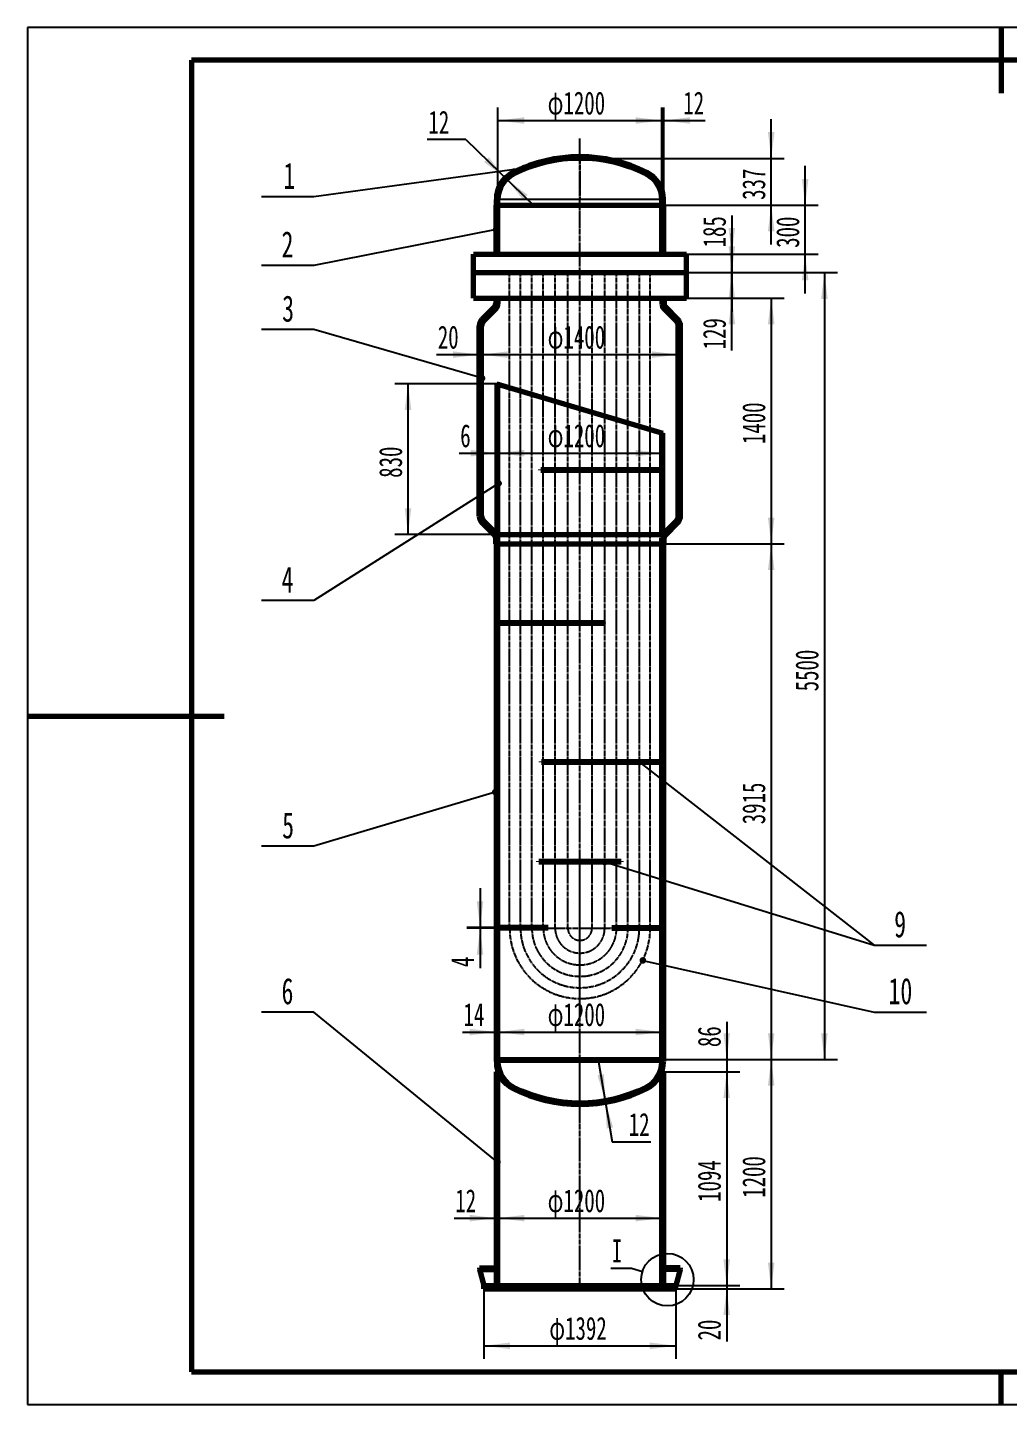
# Model space of a CAD drawing. Header units: millimetres. Extents: x -5940 to 30742, y -4200 to 4200.
# Drawn here: x -5940 to 45, y -4200 to 4200 of the extents above; entities that cross this region are included whole.
import ezdxf

# ---------------------------------------------------------------- set-up
doc = ezdxf.new("R2010")
doc.units = ezdxf.units.MM
doc.linetypes.add('EB_DASH', pattern=[6, 3, -3])
doc.linetypes.add('EB_DASHDOT', pattern=[39, 30, -3, 3, -3])
for name, color, linetype, lineweight in [('CAXA0', 7, 'Continuous', 70), ('CAXA1', 1, 'EB_DASHDOT', 25), ('CAXA3', 7, 'Continuous', 25), ('CAXA4', 150, 'Continuous', 25), ('CAXA5', 4, 'Continuous', 25)]:
    doc.layers.add(name, color=color, linetype=linetype, lineweight=lineweight)
doc.styles.add('机械', font='txt', dxfattribs={"width": 0.667})
doc.dimstyles.new('机械', dxfattribs={"dimtxt": 3.5, "dimasz": 4, "dimexe": 2, "dimexo": 0, "dimtad": 1, "dimdec": 1, "dimdsep": 46, "dimtxsty": '机械', "dimcen": 0, "dimdle": 6, "dimazin": 2, "dimtfac": 1, "dimtdec": 3, "dimtmove": 0, "dimatfit": 3, "dimldrblk": 'NONE', "dimfxl": 0, "dimtolj": 1, "dimtzin": 0, "dimarcsym": 0})

# ---------------------------------------------------------------- blocks, each defined once
blk = doc.blocks.new('CAXBLOCK0', base_point=(-2558, -2110.1))
at = {"layer": 'CAXA0'}
for centre, radius, start, end in [((-2896.6, -2109.1), 182.7, 180, 243.63838), ((-2896.6, -2109.1), 172.7, 180, 243.43532), ((-2242.1, -2109.1), 172.7, 296.56468, 360), ((-2242.1, -2109.1), 182.7, 296.56514, 360), ((-2569.3, -1454.6), 904.5, 243.43495, 296.56505), ((-2569.3, -1454.6), 914.5, 243.47553, 296.56514)]:
    blk.add_arc(centre, radius, start, end, dxfattribs=at)
at = {"layer": 'CAXA3'}
blk.add_line((-3079.3, -2109.1), (-2059.3, -2109.1), dxfattribs=at)
blk = doc.blocks.new('*CAXBLOCK73')
at = {"layer": 'CAXA4', "linetype": 'Continuous', "lineweight": 25}
for points in [[(-1673.8, -3475.1), (-1693.8, -3315.1), (-1653.8, -3315.1)], [(-1673.8, -3495.1), (-1693.8, -3655.1), (-1653.8, -3655.1)]]:
    blk.add_hatch(color=0, dxfattribs=at).paths.add_polyline_path(points, flags=0)
at = {"layer": 'CAXA4', "color": 0, "linetype": 'Continuous', "lineweight": 25}
for p, q in [((-1673.8, -3235.1), (-1673.8, -3816.5)), ((-1983.3, -3475.1), (-1593.8, -3475.1)), ((-1983.3, -3495.1), (-1593.8, -3495.1))]:
    blk.add_line(p, q, dxfattribs=at)
at = {"layer": 'CAXA4', "color": 0, "linetype": 'Continuous', "lineweight": 25, "insert": (-1850.5, -3809.5), "char_height": 140, "attachment_point": 1, "rotation": 90, "style": '机械'}
blk.add_mtext('20', dxfattribs=at)
blk = doc.blocks.new('_None')
blk = doc.blocks.new('*CAXBLOCK124')
at = {"layer": 'CAXA0', "linetype": 'Continuous', "lineweight": 25}
for points in [[(-1195, 3116.9), (-1175, 3276.9), (-1215, 3276.9)], [(-1195, 2816.9), (-1175, 2656.9), (-1215, 2656.9)]]:
    blk.add_hatch(color=0, dxfattribs=at).paths.add_polyline_path(points, flags=0)
at = {"layer": 'CAXA0', "color": 0, "linetype": 'Continuous', "lineweight": 25}
for p, q in [((-1195, 2576.9), (-1195, 3356.9)), ((-2069.3, 3116.9), (-1115, 3116.9)), ((-1919.3, 2816.9), (-1115, 2816.9))]:
    blk.add_line(p, q, dxfattribs=at)
at = {"layer": 'CAXA0', "color": 0, "linetype": 'Continuous', "lineweight": 25, "insert": (-1371.7, 2856.2), "char_height": 140, "attachment_point": 1, "rotation": 90, "style": '机械'}
blk.add_mtext('300', dxfattribs=at)
blk = doc.blocks.new('*CAXBLOCK155')
at = {"layer": 'CAXA4', "linetype": 'Continuous', "lineweight": 25}
for points in [[(-2069.3, 3632.8), (-2229.3, 3612.8), (-2229.3, 3652.8)], [(-2057.3, 3632.8), (-1897.3, 3612.8), (-1897.3, 3652.8)]]:
    blk.add_hatch(color=0, dxfattribs=at).paths.add_polyline_path(points, flags=0)
at = {"layer": 'CAXA4', "color": 0, "linetype": 'Continuous', "lineweight": 25}
for p, q in [((-2069.3, 3151.9), (-2069.3, 3712.8)), ((-2057.3, 3116.9), (-2057.3, 3712.8)), ((-2309.3, 3632.8), (-1804.2, 3632.8))]:
    blk.add_line(p, q, dxfattribs=at)
at = {"layer": 'CAXA4', "color": 0, "linetype": 'Continuous', "lineweight": 25, "insert": (-1938.6, 3809.5), "char_height": 140, "attachment_point": 1, "style": '机械'}
blk.add_mtext('12', dxfattribs=at)
blk = doc.blocks.new('*CAXBLOCK196')
at = {"layer": 'CAXA0', "linetype": 'Continuous', "lineweight": 25}
for points in [[(-3075.3, 1603.3), (-3235.3, 1583.3), (-3235.3, 1623.3)], [(-3069.3, 1603.3), (-2909.3, 1583.3), (-2909.3, 1623.3)]]:
    blk.add_hatch(color=0, dxfattribs=at).paths.add_polyline_path(points, flags=0)
at = {"layer": 'CAXA0', "color": 0, "linetype": 'Continuous', "lineweight": 25}
for p, q in [((-3075.3, 2027.2), (-3075.3, 1523.3)), ((-3069.3, 2027.2), (-3069.3, 1523.3)), ((-3306.5, 1603.3), (-2829.3, 1603.3))]:
    blk.add_line(p, q, dxfattribs=at)
at = {"layer": 'CAXA0', "color": 0, "linetype": 'Continuous', "lineweight": 25, "insert": (-3299.5, 1779.9), "char_height": 140, "attachment_point": 1, "style": '机械'}
blk.add_mtext('6', dxfattribs=at)
blk = doc.blocks.new('*CAXBLOCK247')
at = {"layer": 'CAXA4', "linetype": 'Continuous', "lineweight": 25}
for points in [[(-3081.3, -3063.5), (-3241.3, -3083.5), (-3241.3, -3043.5)], [(-3069.3, -3063.5), (-2909.3, -3083.5), (-2909.3, -3043.5)]]:
    blk.add_hatch(color=0, dxfattribs=at).paths.add_polyline_path(points, flags=0)
at = {"layer": 'CAXA4', "color": 0, "linetype": 'Continuous', "lineweight": 25}
for p, q in [((-3081.3, -3475.1), (-3081.3, -2983.5)), ((-3069.3, -3475.1), (-3069.3, -2983.5)), ((-3336.8, -3063.5), (-2829.3, -3063.5))]:
    blk.add_line(p, q, dxfattribs=at)
at = {"layer": 'CAXA4', "color": 0, "linetype": 'Continuous', "lineweight": 25, "insert": (-3329.8, -2886.9), "char_height": 140, "attachment_point": 1, "style": '机械'}
blk.add_mtext('12', dxfattribs=at)
blk = doc.blocks.new('*CAXBLOCK268')
at = {"layer": 'CAXA4', "linetype": 'Continuous', "lineweight": 25}
for points in [[(-3178.9, -1291.1), (-3198.9, -1131.1), (-3158.9, -1131.1)], [(-3178.9, -1295.1), (-3198.9, -1455.1), (-3158.9, -1455.1)]]:
    blk.add_hatch(color=0, dxfattribs=at).paths.add_polyline_path(points, flags=0)
at = {"layer": 'CAXA4', "color": 0, "linetype": 'Continuous', "lineweight": 25}
for p, q in [((-3178.9, -1051.1), (-3178.9, -1538.9)), ((-3069.3, -1291.1), (-3258.9, -1291.1)), ((-3069.3, -1295.1), (-3258.9, -1295.1))]:
    blk.add_line(p, q, dxfattribs=at)
at = {"layer": 'CAXA4', "color": 0, "linetype": 'Continuous', "lineweight": 25, "insert": (-3355.6, -1531.9), "char_height": 140, "attachment_point": 1, "rotation": 90, "style": '机械'}
blk.add_mtext('4', dxfattribs=at)
blk = doc.blocks.new('CAXBLOCK27')
at = {"layer": 'CAXA0', "linetype": 'Continuous', "lineweight": 25}
for p, q in [((-2254.3, -3369.7), (-2381.7, -3369.7)), ((-2188.3, -3390.5), (-2254.3, -3369.7))]:
    blk.add_line(p, q, dxfattribs=at)
blk.add_circle((-2035.6, -3438.6), 160.1, dxfattribs=at)
at = {"layer": 'CAXA0', "linetype": 'Continuous', "lineweight": 25, "insert": (-2374.7, -3193), "char_height": 140, "attachment_point": 1, "style": '机械'}
blk.add_mtext('I', dxfattribs=at)
blk = doc.blocks.new('CAXBLOCK29', base_point=(-4512.1, 3167.5))
at = {"layer": 'CAXA5', "linetype": 'Continuous', "lineweight": 25}
blk.add_hatch(color=0, dxfattribs=at).paths.add_polyline_path([(-2890.4, 3343), (-2890.7, 3346.1), (-2891.4, 3349.2), (-2892.6, 3352.1), (-2894.2, 3354.8), (-2896.3, 3357.1), (-2898.7, 3359.2), (-2901.3, 3360.8), (-2904.2, 3362), (-2907.3, 3362.8), (-2910.4, 3363), (-2913.6, 3362.8), (-2916.6, 3362), (-2919.5, 3360.8), (-2922.2, 3359.2), (-2924.6, 3357.1), (-2926.6, 3354.8), (-2928.2, 3352.1), (-2929.5, 3349.2), (-2930.2, 3346.1), (-2930.4, 3343), (-2930.2, 3339.9), (-2929.5, 3336.8), (-2928.2, 3333.9), (-2926.6, 3331.2), (-2924.6, 3328.9), (-2922.2, 3326.8), (-2919.5, 3325.2), (-2916.6, 3324), (-2913.6, 3323.2), (-2910.4, 3323), (-2907.3, 3323.2), (-2904.2, 3324), (-2901.3, 3325.2), (-2898.7, 3326.8), (-2896.3, 3328.9), (-2894.2, 3331.2), (-2892.6, 3333.9), (-2891.4, 3336.8), (-2890.7, 3339.9)], flags=0)
at = {"layer": 'CAXA5', "color": 0, "linetype": 'Continuous', "lineweight": 25}
for p, q in [((-2910.4, 3343), (-4192.1, 3167.5)), ((-4192.1, 3167.5), (-4512.1, 3167.5))]:
    blk.add_line(p, q, dxfattribs=at)
at = {"layer": 'CAXA5', "color": 0, "linetype": 'Continuous', "lineweight": 25, "insert": (-4378.8, 3375.8), "char_height": 160, "attachment_point": 1, "style": '机械'}
blk.add_mtext('1', dxfattribs=at)
blk = doc.blocks.new('CAXBLOCK28', base_point=(-2910.4, 3343))
at = {"layer": 'CAXA5', "color": 0, "linetype": 'ByBlock', "lineweight": -2}
blk.add_blockref('CAXBLOCK29', (-4512.1, 3167.5), dxfattribs=at)
blk = doc.blocks.new('CAXBLOCK31', base_point=(-4512.1, 2749))
at = {"layer": 'CAXA5', "linetype": 'Continuous', "lineweight": 25}
blk.add_hatch(color=0, dxfattribs=at).paths.add_polyline_path([(-3061.3, 2966.9), (-3061.6, 2970.1), (-3062.3, 2973.1), (-3063.5, 2976), (-3065.1, 2978.7), (-3067.2, 2981.1), (-3069.6, 2983.1), (-3072.2, 2984.8), (-3075.1, 2986), (-3078.2, 2986.7), (-3081.3, 2986.9), (-3084.5, 2986.7), (-3087.5, 2986), (-3090.4, 2984.8), (-3093.1, 2983.1), (-3095.5, 2981.1), (-3097.5, 2978.7), (-3099.1, 2976), (-3100.3, 2973.1), (-3101.1, 2970.1), (-3101.3, 2966.9), (-3101.1, 2963.8), (-3100.3, 2960.8), (-3099.1, 2957.9), (-3097.5, 2955.2), (-3095.5, 2952.8), (-3093.1, 2950.8), (-3090.4, 2949.1), (-3087.5, 2947.9), (-3084.5, 2947.2), (-3081.3, 2946.9), (-3078.2, 2947.2), (-3075.1, 2947.9), (-3072.2, 2949.1), (-3069.6, 2950.8), (-3067.2, 2952.8), (-3065.1, 2955.2), (-3063.5, 2957.9), (-3062.3, 2960.8), (-3061.6, 2963.8)], flags=0)
at = {"layer": 'CAXA5', "color": 0, "linetype": 'Continuous', "lineweight": 25}
for p, q in [((-3081.3, 2966.9), (-4192.1, 2749)), ((-4192.1, 2749), (-4512.1, 2749))]:
    blk.add_line(p, q, dxfattribs=at)
at = {"layer": 'CAXA5', "color": 0, "linetype": 'Continuous', "lineweight": 25, "insert": (-4390.2, 2957.2), "char_height": 160, "attachment_point": 1, "style": '机械'}
blk.add_mtext('2', dxfattribs=at)
blk = doc.blocks.new('CAXBLOCK30', base_point=(-3081.3, 2966.9))
at = {"layer": 'CAXA5', "color": 0, "linetype": 'ByBlock', "lineweight": -2}
blk.add_blockref('CAXBLOCK31', (-4512.1, 2749), dxfattribs=at)
blk = doc.blocks.new('CAXBLOCK33', base_point=(-4512.1, 2357.4))
at = {"layer": 'CAXA5', "linetype": 'Continuous', "lineweight": 25}
blk.add_hatch(color=0, dxfattribs=at).paths.add_polyline_path([(-3146.8, 2060.4), (-3147, 2063.5), (-3147.7, 2066.6), (-3148.9, 2069.5), (-3150.6, 2072.2), (-3152.6, 2074.5), (-3155, 2076.6), (-3157.7, 2078.2), (-3160.6, 2079.4), (-3163.6, 2080.2), (-3166.8, 2080.4), (-3169.9, 2080.2), (-3172.9, 2079.4), (-3175.8, 2078.2), (-3178.5, 2076.6), (-3180.9, 2074.5), (-3182.9, 2072.2), (-3184.6, 2069.5), (-3185.8, 2066.6), (-3186.5, 2063.5), (-3186.8, 2060.4), (-3186.5, 2057.3), (-3185.8, 2054.2), (-3184.6, 2051.3), (-3182.9, 2048.7), (-3180.9, 2046.3), (-3178.5, 2044.2), (-3175.8, 2042.6), (-3172.9, 2041.4), (-3169.9, 2040.7), (-3166.8, 2040.4), (-3163.6, 2040.7), (-3160.6, 2041.4), (-3157.7, 2042.6), (-3155, 2044.2), (-3152.6, 2046.3), (-3150.6, 2048.7), (-3148.9, 2051.3), (-3147.7, 2054.2), (-3147, 2057.3)], flags=0)
at = {"layer": 'CAXA5', "color": 0, "linetype": 'Continuous', "lineweight": 25}
for p, q in [((-4192.1, 2357.4), (-4512.1, 2357.4)), ((-3166.8, 2060.4), (-4192.1, 2357.4))]:
    blk.add_line(p, q, dxfattribs=at)
at = {"layer": 'CAXA5', "color": 0, "linetype": 'Continuous', "lineweight": 25, "insert": (-4386.4, 2565.7), "char_height": 160, "attachment_point": 1, "style": '机械'}
blk.add_mtext('3', dxfattribs=at)
blk = doc.blocks.new('CAXBLOCK32', base_point=(-3166.8, 2060.4))
at = {"layer": 'CAXA5', "color": 0, "linetype": 'ByBlock', "lineweight": -2}
blk.add_blockref('CAXBLOCK33', (-4512.1, 2357.4), dxfattribs=at)
blk = doc.blocks.new('CAXBLOCK35', base_point=(-4512.1, 703.6))
at = {"layer": 'CAXA5', "linetype": 'Continuous', "lineweight": 25}
blk.add_hatch(color=0, dxfattribs=at).paths.add_polyline_path([(-3045.6, 1419.1), (-3045.8, 1422.2), (-3046.6, 1425.3), (-3047.8, 1428.2), (-3049.4, 1430.9), (-3051.4, 1433.3), (-3053.8, 1435.3), (-3056.5, 1436.9), (-3059.4, 1438.1), (-3062.4, 1438.9), (-3065.6, 1439.1), (-3068.7, 1438.9), (-3071.8, 1438.1), (-3074.7, 1436.9), (-3077.3, 1435.3), (-3079.7, 1433.3), (-3081.8, 1430.9), (-3083.4, 1428.2), (-3084.6, 1425.3), (-3085.3, 1422.2), (-3085.6, 1419.1), (-3085.3, 1416), (-3084.6, 1412.9), (-3083.4, 1410), (-3081.8, 1407.4), (-3079.7, 1405), (-3077.3, 1402.9), (-3074.7, 1401.3), (-3071.8, 1400.1), (-3068.7, 1399.4), (-3065.6, 1399.1), (-3062.4, 1399.4), (-3059.4, 1400.1), (-3056.5, 1401.3), (-3053.8, 1402.9), (-3051.4, 1405), (-3049.4, 1407.4), (-3047.8, 1410), (-3046.6, 1412.9), (-3045.8, 1416)], flags=0)
at = {"layer": 'CAXA5', "color": 0, "linetype": 'Continuous', "lineweight": 25}
for p, q in [((-3065.6, 1419.1), (-4192.1, 703.6)), ((-4192.1, 703.6), (-4512.1, 703.6))]:
    blk.add_line(p, q, dxfattribs=at)
at = {"layer": 'CAXA5', "color": 0, "linetype": 'Continuous', "lineweight": 25, "insert": (-4390.2, 911.8), "char_height": 160, "attachment_point": 1, "style": '机械'}
blk.add_mtext('4', dxfattribs=at)
blk = doc.blocks.new('CAXBLOCK34', base_point=(-3065.6, 1419.1))
at = {"layer": 'CAXA5', "color": 0, "linetype": 'ByBlock', "lineweight": -2}
blk.add_blockref('CAXBLOCK35', (-4512.1, 703.6), dxfattribs=at)
blk = doc.blocks.new('CAXBLOCK37', base_point=(-4512.1, -795))
at = {"layer": 'CAXA5', "linetype": 'Continuous', "lineweight": 25}
blk.add_hatch(color=0, dxfattribs=at).paths.add_polyline_path([(-3065.8, -464.3), (-3066.1, -461.1), (-3066.8, -458.1), (-3068, -455.2), (-3069.6, -452.5), (-3071.7, -450.1), (-3074.1, -448.1), (-3076.7, -446.4), (-3079.6, -445.2), (-3082.7, -444.5), (-3085.8, -444.3), (-3088.9, -444.5), (-3092, -445.2), (-3094.9, -446.4), (-3097.6, -448.1), (-3100, -450.1), (-3102, -452.5), (-3103.6, -455.2), (-3104.8, -458.1), (-3105.6, -461.1), (-3105.8, -464.3), (-3105.6, -467.4), (-3104.8, -470.4), (-3103.6, -473.3), (-3102, -476), (-3100, -478.4), (-3097.6, -480.4), (-3094.9, -482.1), (-3092, -483.3), (-3088.9, -484), (-3085.8, -484.3), (-3082.7, -484), (-3079.6, -483.3), (-3076.7, -482.1), (-3074.1, -480.4), (-3071.7, -478.4), (-3069.6, -476), (-3068, -473.3), (-3066.8, -470.4), (-3066.1, -467.4)], flags=0)
at = {"layer": 'CAXA5', "color": 0, "linetype": 'Continuous', "lineweight": 25}
for p, q in [((-3085.8, -464.3), (-4192.1, -795)), ((-4192.1, -795), (-4512.1, -795))]:
    blk.add_line(p, q, dxfattribs=at)
at = {"layer": 'CAXA5', "color": 0, "linetype": 'Continuous', "lineweight": 25, "insert": (-4386.4, -586.8), "char_height": 160, "attachment_point": 1, "style": '机械'}
blk.add_mtext('5', dxfattribs=at)
blk = doc.blocks.new('CAXBLOCK36', base_point=(-3085.8, -464.3))
at = {"layer": 'CAXA5', "color": 0, "linetype": 'ByBlock', "lineweight": -2}
blk.add_blockref('CAXBLOCK37', (-4512.1, -795), dxfattribs=at)
blk = doc.blocks.new('CAXBLOCK39', base_point=(-4512.1, -1806.4))
at = {"layer": 'CAXA5', "linetype": 'Continuous', "lineweight": 25}
blk.add_hatch(color=0, dxfattribs=at).paths.add_polyline_path([(-3052.3, -2721.2), (-3052.6, -2718.1), (-3053.3, -2715), (-3054.5, -2712.1), (-3056.1, -2709.5), (-3058.2, -2707.1), (-3060.6, -2705), (-3063.2, -2703.4), (-3066.1, -2702.2), (-3069.2, -2701.5), (-3072.3, -2701.2), (-3075.4, -2701.5), (-3078.5, -2702.2), (-3081.4, -2703.4), (-3084.1, -2705), (-3086.5, -2707.1), (-3088.5, -2709.5), (-3090.1, -2712.1), (-3091.3, -2715), (-3092.1, -2718.1), (-3092.3, -2721.2), (-3092.1, -2724.3), (-3091.3, -2727.4), (-3090.1, -2730.3), (-3088.5, -2733), (-3086.5, -2735.4), (-3084.1, -2737.4), (-3081.4, -2739), (-3078.5, -2740.2), (-3075.4, -2741), (-3072.3, -2741.2), (-3069.2, -2741), (-3066.1, -2740.2), (-3063.2, -2739), (-3060.6, -2737.4), (-3058.2, -2735.4), (-3056.1, -2733), (-3054.5, -2730.3), (-3053.3, -2727.4), (-3052.6, -2724.3)], flags=0)
at = {"layer": 'CAXA5', "color": 0, "linetype": 'Continuous', "lineweight": 25}
for p, q in [((-4192.1, -1806.4), (-4512.1, -1806.4)), ((-3072.3, -2721.2), (-4192.1, -1806.4))]:
    blk.add_line(p, q, dxfattribs=at)
at = {"layer": 'CAXA5', "color": 0, "linetype": 'Continuous', "lineweight": 25, "insert": (-4390.2, -1598.2), "char_height": 160, "attachment_point": 1, "style": '机械'}
blk.add_mtext('6', dxfattribs=at)
blk = doc.blocks.new('CAXBLOCK38', base_point=(-3072.3, -2721.2))
at = {"layer": 'CAXA5', "color": 0, "linetype": 'ByBlock', "lineweight": -2}
blk.add_blockref('CAXBLOCK39', (-4512.1, -1806.4), dxfattribs=at)
blk = doc.blocks.new('CAXBLOCK53', base_point=(-453.8, -1398.5))
at = {"layer": 'CAXA5', "linetype": 'Continuous', "lineweight": 25}
blk.add_hatch(color=0, dxfattribs=at).paths.add_polyline_path([(-2186.7, -281.8), (-2186.9, -278.7), (-2187.7, -275.6), (-2188.9, -272.7), (-2190.5, -270.1), (-2192.6, -267.7), (-2194.9, -265.6), (-2197.6, -264), (-2200.5, -262.8), (-2203.6, -262.1), (-2206.7, -261.8), (-2209.8, -262.1), (-2212.9, -262.8), (-2215.8, -264), (-2218.5, -265.6), (-2220.8, -267.7), (-2222.9, -270.1), (-2224.5, -272.7), (-2225.7, -275.6), (-2226.5, -278.7), (-2226.7, -281.8), (-2226.5, -284.9), (-2225.7, -288), (-2224.5, -290.9), (-2222.9, -293.6), (-2220.8, -296), (-2218.5, -298), (-2215.8, -299.6), (-2212.9, -300.8), (-2209.8, -301.6), (-2206.7, -301.8), (-2203.6, -301.6), (-2200.5, -300.8), (-2197.6, -299.6), (-2194.9, -298), (-2192.6, -296), (-2190.5, -293.6), (-2188.9, -290.9), (-2187.7, -288), (-2186.9, -284.9)], flags=0)
at = {"layer": 'CAXA5', "color": 0, "linetype": 'Continuous', "lineweight": 25}
for p, q in [((-2206.7, -281.8), (-773.8, -1398.5)), ((-773.8, -1398.5), (-453.8, -1398.5))]:
    blk.add_line(p, q, dxfattribs=at)
at = {"layer": 'CAXA5', "color": 0, "linetype": 'Continuous', "lineweight": 25, "insert": (-651.9, -1190.2), "char_height": 160, "attachment_point": 1, "style": '机械'}
blk.add_mtext('9', dxfattribs=at)
blk = doc.blocks.new('CAXBLOCK52', base_point=(-2206.7, -281.8))
at = {"layer": 'CAXA5', "color": 0, "linetype": 'EB_DASH', "lineweight": 70}
blk.add_blockref('CAXBLOCK53', (-453.8, -1398.5), dxfattribs=at)
blk = doc.blocks.new('CAXBLOCK55', base_point=(-453.8, -1398.5))
at = {"layer": 'CAXA5', "linetype": 'Continuous', "lineweight": 25}
blk.add_hatch(color=0, dxfattribs=at).paths.add_polyline_path([(-2398.1, -890.6), (-2398.4, -887.5), (-2399.1, -884.4), (-2400.3, -881.5), (-2401.9, -878.8), (-2404, -876.4), (-2406.4, -874.4), (-2409, -872.8), (-2411.9, -871.6), (-2415, -870.8), (-2418.1, -870.6), (-2421.2, -870.8), (-2424.3, -871.6), (-2427.2, -872.8), (-2429.9, -874.4), (-2432.3, -876.4), (-2434.3, -878.8), (-2435.9, -881.5), (-2437.1, -884.4), (-2437.9, -887.5), (-2438.1, -890.6), (-2437.9, -893.7), (-2437.1, -896.8), (-2435.9, -899.7), (-2434.3, -902.3), (-2432.3, -904.7), (-2429.9, -906.8), (-2427.2, -908.4), (-2424.3, -909.6), (-2421.2, -910.3), (-2418.1, -910.6), (-2415, -910.3), (-2411.9, -909.6), (-2409, -908.4), (-2406.4, -906.8), (-2404, -904.7), (-2401.9, -902.3), (-2400.3, -899.7), (-2399.1, -896.8), (-2398.4, -893.7)], flags=0)
at = {"layer": 'CAXA5', "color": 0, "linetype": 'Continuous', "lineweight": 25}
for p, q in [((-2418.1, -890.6), (-773.8, -1398.5)), ((-773.8, -1398.5), (-453.8, -1398.5))]:
    blk.add_line(p, q, dxfattribs=at)
at = {"layer": 'CAXA5', "color": 0, "linetype": 'Continuous', "lineweight": 25, "insert": (-651.9, -1190.2), "char_height": 160, "attachment_point": 1, "style": '机械'}
blk.add_mtext('9', dxfattribs=at)
blk = doc.blocks.new('CAXBLOCK54', base_point=(-2418.1, -890.6))
at = {"layer": 'CAXA5', "color": 0, "linetype": 'EB_DASH', "lineweight": 70}
blk.add_blockref('CAXBLOCK55', (-453.8, -1398.5), dxfattribs=at)
blk = doc.blocks.new('CAXBLOCK56', base_point=(5740, -4000))
at = {"layer": 'CAXA0', "color": 0, "linetype": 'Continuous', "lineweight": 25}
for p, q in [((5940, 4200), (-5940, 4200)), ((-5940, 4200), (-5940, -4200)), ((-5940, -4200), (5940, -4200))]:
    blk.add_line(p, q, dxfattribs=at)
at = {"layer": 'CAXA0', "color": 0, "linetype": 'Continuous', "lineweight": 70}
for p, q in [((0, 4200), (0, 3800)), ((5740, 4000), (-4940, 4000)), ((-4940, 4000), (-4940, -4000)), ((-5940, 0), (-4740, 0)), ((-4940, -4000), (5740, -4000)), ((0, -4200), (0, -4000))]:
    blk.add_line(p, q, dxfattribs=at)
blk = doc.blocks.new('CAXBLOCK72', base_point=(-453.8, -1806.4))
at = {"layer": 'CAXA5', "linetype": 'Continuous', "lineweight": 25}
blk.add_hatch(color=0, dxfattribs=at).paths.add_polyline_path([(-2165.5, -1490.9), (-2165.7, -1487.8), (-2166.4, -1484.7), (-2167.6, -1481.8), (-2169.3, -1479.2), (-2171.3, -1476.8), (-2173.7, -1474.7), (-2176.4, -1473.1), (-2179.3, -1471.9), (-2182.3, -1471.2), (-2185.5, -1470.9), (-2188.6, -1471.2), (-2191.6, -1471.9), (-2194.5, -1473.1), (-2197.2, -1474.7), (-2199.6, -1476.8), (-2201.6, -1479.2), (-2203.3, -1481.8), (-2204.5, -1484.7), (-2205.2, -1487.8), (-2205.5, -1490.9), (-2205.2, -1494), (-2204.5, -1497.1), (-2203.3, -1500), (-2201.6, -1502.7), (-2199.6, -1505.1), (-2197.2, -1507.1), (-2194.5, -1508.7), (-2191.6, -1509.9), (-2188.6, -1510.7), (-2185.5, -1510.9), (-2182.3, -1510.7), (-2179.3, -1509.9), (-2176.4, -1508.7), (-2173.7, -1507.1), (-2171.3, -1505.1), (-2169.3, -1502.7), (-2167.6, -1500), (-2166.4, -1497.1), (-2165.7, -1494)], flags=0)
at = {"layer": 'CAXA5', "color": 0, "linetype": 'Continuous', "lineweight": 25}
for p, q in [((-2185.5, -1490.9), (-773.8, -1806.4)), ((-773.8, -1806.4), (-453.8, -1806.4))]:
    blk.add_line(p, q, dxfattribs=at)
at = {"layer": 'CAXA5', "color": 0, "linetype": 'Continuous', "lineweight": 25, "insert": (-686.6, -1598.2), "char_height": 160, "attachment_point": 1, "style": '机械'}
blk.add_mtext('10', dxfattribs=at)
blk = doc.blocks.new('CAXBLOCK71', base_point=(-2185.5, -1490.9))
at = {"layer": 'CAXA5', "color": 0, "linetype": 'ByBlock', "lineweight": -2}
blk.add_blockref('CAXBLOCK72', (-453.8, -1806.4), dxfattribs=at)

msp = doc.modelspace()

# ---------------------------------------------------------------- hatches: boundary and pattern name
at = {"layer": 'CAXA4', "lineweight": 25}
for points in [[(-3069.324, 3632.823), (-2909.324, 3612.823), (-2909.324, 3652.823)], [(-2069.324, 3632.823), (-2229.324, 3612.823), (-2229.324, 3652.823)], [(-1402.278, 3401.947), (-1382.278, 3561.947), (-1422.278, 3561.947)], [(-3024.532, 3282.516), (-3153.475, 3379.334), (-3125.675, 3408.095)], [(-3017.342, 3275.566), (-2916.199, 3149.986), (-2888.4, 3178.747)], [(-1402.278, 3116.947), (-1382.278, 2956.947), (-1422.278, 2956.947)], [(-1642.582, 2816.947), (-1662.582, 2976.947), (-1622.582, 2976.947)], [(-1642.582, 2704.947), (-1622.582, 2864.947), (-1662.582, 2864.947)], [(-1642.582, 2704.947), (-1662.582, 2544.947), (-1622.582, 2544.947)], [(-1077.622, 2704.947), (-1097.622, 2544.947), (-1057.622, 2544.947)], [(-1642.582, 2549.947), (-1622.582, 2389.947), (-1662.582, 2389.947)], [(-1402.278, 2549.947), (-1422.278, 2389.947), (-1382.278, 2389.947)], [(-3183.324, 2204.654), (-3343.324, 2184.654), (-3343.324, 2224.654)], [(-3169.324, 2204.654), (-3009.324, 2184.654), (-3009.324, 2224.654)], [(-3169.324, 2204.654), (-3009.324, 2184.654), (-3009.324, 2224.654)], [(-1969.324, 2204.654), (-2129.324, 2184.654), (-2129.324, 2224.654)], [(-3618.286, 2027.163), (-3598.286, 1867.163), (-3638.286, 1867.163)], [(-3069.324, 1603.279), (-2909.324, 1583.279), (-2909.324, 1623.279)], [(-2069.324, 1603.279), (-2229.324, 1583.279), (-2229.324, 1623.279)], [(-3618.286, 1107.163), (-3598.286, 1267.163), (-3638.286, 1267.163)], [(-1402.278, 1049.947), (-1422.278, 1209.947), (-1382.278, 1209.947)], [(-1402.278, 1049.947), (-1422.278, 889.947), (-1382.278, 889.947)], [(-3081.324, -1927.997), (-3241.324, -1947.997), (-3241.324, -1907.997)], [(-3069.324, -1927.997), (-2909.324, -1947.997), (-2909.324, -1907.997)], [(-3069.324, -1927.997), (-2909.324, -1947.997), (-2909.324, -1907.997)], [(-2069.324, -1927.997), (-2229.324, -1947.997), (-2229.324, -1907.997)], [(-1673.805, -2095.053), (-1693.805, -1935.053), (-1653.805, -1935.053)], [(-1402.278, -2095.053), (-1422.278, -1935.053), (-1382.278, -1935.053)], [(-1077.622, -2095.053), (-1097.622, -1935.053), (-1057.622, -1935.053)], [(-1402.278, -2095.053), (-1422.278, -2255.053), (-1382.278, -2255.053)], [(-1673.805, -2171.053), (-1693.805, -2331.053), (-1653.805, -2331.053)], [(-1673.805, -2171.053), (-1693.805, -2331.053), (-1653.805, -2331.053)], [(-2415.374, -2345.933), (-2462.315, -2191.672), (-2422.898, -2184.864)], [(-2413.672, -2355.787), (-2406.148, -2516.857), (-2366.731, -2510.049)], [(-3069.324, -3063.517), (-2909.324, -3083.517), (-2909.324, -3043.517)], [(-2069.324, -3063.517), (-2229.324, -3083.517), (-2229.324, -3043.517)], [(-1673.805, -3475.053), (-1693.805, -3315.053), (-1653.805, -3315.053)], [(-1402.278, -3495.053), (-1422.278, -3335.053), (-1382.278, -3335.053)], [(-3155.324, -3842.182), (-2995.324, -3862.182), (-2995.324, -3822.182)], [(-1983.324, -3842.182), (-2143.324, -3862.182), (-2143.324, -3822.182)]]:
    msp.add_hatch(color=256, dxfattribs=at).paths.add_polyline_path(points, flags=0)

# ---------------------------------------------------------------- linework, layer by layer
at = {"layer": 'CAXA0'}
for p, q in [((-3081.324, 2816.947), (-3081.324, 3116.947)), ((-3081.324, 3116.947), (-2057.324, 3116.947)), ((-3079.323, 3116.947), (-3079.323, 3151.948)), ((-3069.324, 2816.947), (-3069.324, 3151.948)), ((-2069.324, 2816.947), (-2069.324, 3151.948)), ((-2059.325, 3116.947), (-2059.325, 3151.948)), ((-2057.324, 2816.947), (-2057.324, 3116.947)), ((-3219.324, 2704.947), (-3219.324, 2816.947)), ((-3219.324, 2816.947), (-1919.324, 2816.947)), ((-1919.324, 2704.947), (-1919.324, 2816.947)), ((-3219.324, 2549.947), (-3219.324, 2704.947)), ((-3219.324, 2704.947), (-1919.324, 2704.947)), ((-1919.324, 2549.947), (-1919.324, 2704.947)), ((-3219.324, 2549.947), (-1919.324, 2549.947)), ((-3083.324, 2549.947), (-3083.324, 2514.102)), ((-3069.324, 2549.947), (-3069.324, 2514.102)), ((-2069.324, 2549.947), (-2069.324, 2514.102)), ((-2055.324, 2549.947), (-2055.324, 2514.102)), ((-3090.932, 2495.724), (-3167.521, 2419.079)), ((-3081.029, 2485.829), (-3157.618, 2409.183)), ((-2057.618, 2485.829), (-1981.029, 2409.183)), ((-2047.715, 2495.724), (-1971.126, 2419.079)), ((-3183.324, 1218.985), (-3183.324, 2380.909)), ((-3169.324, 1218.985), (-3169.324, 2380.909)), ((-1969.324, 1218.985), (-1969.324, 2380.909)), ((-1955.324, 1218.985), (-1955.324, 2380.909)), ((-3075.582, 2026.448), (-2063.324, 1725.536)), ((-3075.324, 1107.163), (-3075.324, 2027.163)), ((-3069.324, 1107.163), (-3069.324, 2027.163)), ((-2069.324, 1107.163), (-2069.324, 1727.32)), ((-2063.324, 1107.163), (-2063.324, 1725.536)), ((-2808.475, 1499.862), (-2808.475, 1503.862)), ((-2808.475, 1503.862), (-2069.324, 1503.862)), ((-2808.475, 1499.862), (-2069.324, 1499.862)), ((-3090.932, 1104.17), (-3167.521, 1180.815)), ((-3081.029, 1114.065), (-3157.618, 1190.711)), ((-2057.618, 1114.065), (-1981.029, 1190.711)), ((-2047.715, 1104.17), (-1971.126, 1180.815)), ((-3075.324, 1107.163), (-2057.324, 1107.163)), ((-3083.324, 1049.947), (-3083.324, 1085.792)), ((-3081.324, 1049.947), (-3081.324, -2107.053)), ((-3081.324, 1049.947), (-2057.324, 1049.947)), ((-3069.324, 1049.947), (-3069.324, 1085.792)), ((-3069.324, -2095.053), (-3069.324, 1085.792)), ((-2069.324, 1049.947), (-2069.324, 1085.792)), ((-2069.324, -2095.053), (-2069.324, 1049.947)), ((-2057.324, -2107.053), (-2057.324, 1049.947)), ((-2055.324, 1049.947), (-2055.324, 1085.792)), ((-3069.324, 569.487), (-2425.917, 569.487)), ((-3069.324, 565.487), (-2425.917, 565.487)), ((-2425.917, 565.487), (-2425.917, 569.487)), ((-2803.455, -281.812), (-2803.455, -277.812)), ((-2803.455, -277.812), (-2069.324, -277.812)), ((-2803.455, -281.812), (-2069.324, -281.812)), ((-2820.243, -890.588), (-2820.243, -886.588)), ((-2820.243, -886.588), (-2318.404, -886.588)), ((-2820.243, -890.588), (-2318.404, -890.588)), ((-2318.404, -890.588), (-2318.404, -886.588)), ((-2763.732, -1291.077), (-3069.324, -1291.077)), ((-2763.732, -1295.077), (-3069.324, -1295.077)), ((-2763.732, -1295.077), (-2763.732, -1291.077)), ((-2374.916, -1295.077), (-2374.916, -1291.077)), ((-2374.916, -1291.077), (-2069.324, -1291.077)), ((-2374.916, -1295.077), (-2069.324, -1295.077)), ((-3069.324, -2095.053), (-2069.324, -2095.053)), ((-3069.324, -2109.132), (-3069.324, -2095.053)), ((-2069.324, -2109.132), (-2069.324, -2095.053)), ((-3081.324, -2171.053), (-3081.324, -3475.053)), ((-3081.324, -2171.053), (-3068.513, -2171.053)), ((-3069.324, -3475.053), (-3069.324, -2168.755)), ((-2070.135, -2171.053), (-2057.324, -2171.053)), ((-2069.324, -3475.053), (-2069.324, -2168.752)), ((-2057.324, -3475.053), (-2057.324, -2171.053)), ((-3181.324, -3365.938), (-3181.324, -3376.802)), ((-3181.324, -3365.938), (-3081.324, -3365.938)), ((-3181.324, -3376.802), (-3081.324, -3376.802)), ((-3181.324, -3376.802), (-3155.324, -3475.053)), ((-1957.324, -3365.938), (-2057.324, -3365.938)), ((-1957.324, -3376.802), (-2057.324, -3376.802)), ((-1957.324, -3376.802), (-1983.324, -3475.053)), ((-1957.324, -3365.938), (-1957.324, -3376.802)), ((-3155.324, -3495.053), (-3155.324, -3475.053)), ((-3155.324, -3475.053), (-1983.324, -3475.053)), ((-3155.324, -3495.053), (-1983.324, -3495.053)), ((-2995.324, -3495.053), (-2995.324, -3475.053)), ((-2143.324, -3495.053), (-2143.324, -3475.053)), ((-1983.324, -3495.053), (-1983.324, -3475.053))]:
    msp.add_line(p, q, dxfattribs=at)
for centre, radius, start, end in [((-2569.324, 2497.441), 914.506, 63.4349488, 116.5650512), ((-2569.324, 2497.441), 904.506, 63.4349488, 116.5650512), ((-2896.579, 3151.948), 182.744, 116.5646803, 180), ((-2896.579, 3151.948), 172.744, 116.5646803, 180), ((-2242.069, 3151.948), 172.745, 0, 63.4353197), ((-2242.069, 3151.948), 182.745, 0, 63.4353197), ((-3109.324, 2514.102), 26, 315.0209291, 360), ((-3109.324, 2514.102), 40, 315.0209291, 360), ((-2029.324, 2514.102), 40, 180, 224.9790709), ((-2029.324, 2514.102), 26, 180, 224.9790709), ((-3129.324, 2380.909), 54, 135.0209291, 180), ((-3129.324, 2380.909), 40, 135.0209291, 180), ((-2009.324, 2380.909), 40, 0, 44.9790709), ((-2009.324, 2380.909), 54, 0, 44.9790709), ((-3129.324, 1218.985), 54, 180, 224.9790709), ((-3129.324, 1218.985), 40, 180, 224.9790709), ((-2009.324, 1218.985), 40, 315.0209291, 360), ((-2009.324, 1218.985), 54, 315.0209291, 360), ((-3109.324, 1085.792), 26, 0, 44.9790709), ((-3109.324, 1085.792), 40, 0, 44.9790709), ((-2029.324, 1085.792), 40, 135.0209291, 180), ((-2029.324, 1085.792), 26, 135.0209291, 180)]:
    msp.add_arc(centre, radius, start, end, dxfattribs=at)
at = {"layer": 'CAXA1', "linetype": 'EB_DASHDOT', "lineweight": 25}
for p, q in [((-2569.324, -3498.053), (-2569.324, 3523.599)), ((-2569.324, 3401.948), (-2569.324, 3151.948)), ((-2308.475, 1496.862), (-2308.475, 1506.862)), ((-2925.917, 562.487), (-2925.917, 572.487)), ((-2303.455, -284.812), (-2303.455, -274.812)), ((-2569.324, -1727.079), (-2569.324, -863.027)), ((-3001.35, -1295.053), (-2137.298, -1295.053)), ((-2569.324, -2379.04), (-2569.324, -2129.04))]:
    msp.add_line(p, q, dxfattribs=at)
at = {"layer": 'CAXA1'}
for p, q in [((-2998.35, -1295.053), (-2998.35, 2704.947)), ((-2931.951, -1295.053), (-2931.951, 2704.947)), ((-2862.565, -1295.053), (-2862.565, 2704.947)), ((-2792.676, -1295.053), (-2792.676, 2704.947)), ((-2720.526, -1295.053), (-2720.526, 2704.947)), ((-2642.991, -1295.053), (-2642.991, 2704.947)), ((-2495.657, -1295.053), (-2495.657, 2704.947)), ((-2418.121, -1295.053), (-2418.121, 2704.947)), ((-2345.971, -1295.053), (-2345.971, 2704.947)), ((-2276.082, -1295.053), (-2276.082, 2704.947)), ((-2206.696, -1295.053), (-2206.696, 2704.947)), ((-2140.298, -1295.053), (-2140.298, 2704.947))]:
    msp.add_line(p, q, dxfattribs=at)
for radius in [429.026, 362.627, 293.242, 223.352, 151.202, 73.667]:
    msp.add_arc((-2569.324, -1295.053), radius, 180, 360, dxfattribs=at)
at = {"layer": 'CAXA3'}
msp.add_line((-2069.324, 3151.948), (-3069.324, 3151.948), dxfattribs=at)
at = {"layer": 'CAXA4', "lineweight": 25}
for p, q in [((-3069.324, 3151.948), (-3069.324, 3712.823)), ((-2069.324, 3151.948), (-2069.324, 3712.823)), ((-3069.324, 3632.823), (-2069.324, 3632.823)), ((-1402.278, 2876.947), (-1402.278, 3641.947)), ((-3266.143, 3516.054), (-3500.913, 3516.054)), ((-3266.143, 3516.054), (-2844.778, 3108.767)), ((-2569.324, 3401.947), (-1322.278, 3401.947)), ((-3027.975, 3278.954), (-2968.933, 3340.037)), ((-3020.784, 3272.004), (-2961.742, 3333.087)), ((-2057.324, 3116.947), (-1322.278, 3116.947)), ((-1642.582, 3053.767), (-1642.582, 2464.947)), ((-1642.582, 2229.51), (-1642.582, 2944.947)), ((-1919.324, 2816.947), (-1562.582, 2816.947)), ((-1919.324, 2704.947), (-1562.582, 2704.947)), ((-1919.324, 2704.947), (-1562.582, 2704.947)), ((-1919.324, 2704.947), (-997.622, 2704.947)), ((-1077.622, 2704.947), (-1077.622, -2095.053)), ((-1919.324, 2549.947), (-1562.582, 2549.947)), ((-1919.324, 2549.947), (-1322.278, 2549.947)), ((-1402.278, 2549.947), (-1402.278, 1049.947)), ((-3183.324, 2380.909), (-3183.324, 2124.654)), ((-3169.324, 2380.909), (-3169.324, 2124.654)), ((-3169.324, 2380.909), (-3169.324, 2124.654)), ((-1969.324, 2380.909), (-1969.324, 2124.654)), ((-3443.558, 2204.654), (-2929.324, 2204.654)), ((-3169.324, 2204.654), (-1969.324, 2204.654)), ((-3075.324, 2027.163), (-3698.286, 2027.163)), ((-3618.286, 1107.163), (-3618.286, 2027.163)), ((-3069.324, 2027.163), (-3069.324, 1523.279)), ((-2069.324, 1727.32), (-2069.324, 1523.279)), ((-3069.324, 1603.279), (-2069.324, 1603.279)), ((-3075.324, 1107.163), (-3698.286, 1107.163)), ((-2057.324, 1049.947), (-1322.278, 1049.947)), ((-2057.324, 1049.947), (-1322.278, 1049.947)), ((-1402.278, 1049.947), (-1402.278, -2095.053)), ((-3081.324, -2107.053), (-3081.324, -1847.997)), ((-3069.324, -2095.053), (-3069.324, -1847.997)), ((-3069.324, -2095.053), (-3069.324, -1847.997)), ((-2069.324, -2095.053), (-2069.324, -1847.997)), ((-3286.812, -1927.997), (-2829.324, -1927.997)), ((-3069.324, -1927.997), (-2069.324, -1927.997)), ((-1673.805, -1865.391), (-1673.805, -2411.053)), ((-2069.324, -2095.053), (-1322.278, -2095.053)), ((-2069.324, -2095.053), (-1322.278, -2095.053)), ((-2069.324, -2095.053), (-1593.805, -2095.053)), ((-2069.324, -2095.053), (-997.622, -2095.053)), ((-1402.278, -2095.053), (-1402.278, -3495.053)), ((-3069.324, -2168.755), (-3069.324, -3143.517)), ((-2456.223, -2109.435), (-2371.816, -2598.114)), ((-2070.135, -2171.053), (-1593.805, -2171.053)), ((-2057.324, -2171.053), (-1593.805, -2171.053)), ((-1673.805, -2171.053), (-1673.805, -3475.053)), ((-2371.816, -2598.114), (-2137.046, -2598.114)), ((-2069.324, -3475.053), (-2069.324, -2983.517)), ((-3069.324, -3063.517), (-2069.324, -3063.517)), ((-3155.324, -3495.053), (-3155.324, -3922.182)), ((-2057.324, -3475.053), (-1593.805, -3475.053)), ((-1983.324, -3495.053), (-1322.278, -3495.053)), ((-1983.324, -3495.053), (-1983.324, -3922.182)), ((-3155.324, -3842.182), (-1983.324, -3842.182))]:
    msp.add_line(p, q, dxfattribs=at)

# ---------------------------------------------------------------- block references
at = {"layer": 'CAXA0', "linetype": 'Continuous', "lineweight": 70}
msp.add_blockref('CAXBLOCK56', (5740, -4000), dxfattribs=at)
at = {"layer": 'CAXA0'}
for name, p in [('CAXBLOCK0', (-2558.036, -2110.095)), ('CAXBLOCK27', (0, 0))]:
    msp.add_blockref(name, p, dxfattribs=at)
at = {"layer": 'CAXA5'}
for name, p in [('CAXBLOCK28', (-2910.429, 3342.997)), ('CAXBLOCK30', (-3081.324, 2966.947)), ('CAXBLOCK32', (-3166.76, 2060.408)), ('CAXBLOCK34', (-3065.577, 1419.113)), ('CAXBLOCK52', (-2206.696, -281.812)), ('CAXBLOCK36', (-3085.813, -464.268)), ('CAXBLOCK54', (-2418.121, -890.588)), ('CAXBLOCK71', (-2185.469, -1490.915)), ('CAXBLOCK38', (-3072.309, -2721.22))]:
    msp.add_blockref(name, p, dxfattribs=at)

# ---------------------------------------------------------------- texts
at = {"layer": 'CAXA4', "lineweight": 25, "char_height": 140, "attachment_point": 1, "style": '机械'}
for s, insert in [('φ1200', (-2766.331, 3809.49)), ('12', (-3493.913, 3692.721)), ('20', (-3436.558, 2381.321)), ('φ1400', (-2766.331, 2381.321)), ('φ1200', (-2766.331, 1779.946)), ('14', (-3279.812, -1751.331)), ('φ1200', (-2766.331, -1751.331)), ('12', (-2271.436, -2421.447)), ('φ1200', (-2766.331, -2886.851)), ('φ1392', (-2756.326, -3665.516))]:
    msp.add_mtext(s, dxfattribs=dict(at, insert=insert))
at = {"layer": 'CAXA4', "lineweight": 25, "char_height": 140, "attachment_point": 1, "rotation": 90, "style": '机械'}
for s, insert in [('337', (-1578.945, 3148.732)), ('185', (-1819.249, 2858.687)), ('129', (-1819.249, 2236.51)), ('1400', (-1578.945, 1658.887)), ('830', (-3794.953, 1453.113)), ('5500', (-1254.289, 150.547)), ('3915', (-1578.945, -660.278)), ('86', (-1850.472, -2019.791)), ('1094', (-1850.472, -2964.113)), ('1200', (-1578.945, -2939.448))]:
    msp.add_mtext(s, dxfattribs=dict(at, insert=insert))

# ---------------------------------------------------------------- dimensions: what is measured, and where the dimension line sits
at = {"layer": 'CAXA4'}
for base, p1, p2, angle, text, picture, middle in [((-1874.92, 3632.823), (-2069.324, 3151.948), (-2057.324, 3116.947), 180, '12', '*CAXBLOCK155', (-1874.92, 3727.823)), ((-1195.043, 2966.947), (-1919.324, 2816.947), (-2069.324, 3116.947), 90, '300', '*CAXBLOCK124', (-1290.043, 2966.947)), ((-3266.143, 1603.279), (-3075.324, 2027.163), (-3069.324, 2027.163), 180, '6', '*CAXBLOCK196', (-3266.143, 1698.279)), ((-3178.892, -1498.557), (-3069.324, -1291.077), (-3069.324, -1295.077), 270, '4', '*CAXBLOCK268', (-3273.892, -1498.557)), ((-1673.805, -3735.753), (-1983.324, -3475.053), (-1983.324, -3495.053), 90, '20', '*CAXBLOCK73', (-1768.805, -3735.753))]:
    dim = msp.add_linear_dim(base=base, p1=p1, p2=p2, angle=angle, text=text, dimstyle='机械', dxfattribs=at)
    dim.commit()
    dim.dimension.update_dxf_attribs({"geometry": picture, "text_midpoint": middle})
dim = msp.add_linear_dim(base=(-3266.143, -3063.517), p1=(-3081.324, -3475.053), p2=(-3069.324, -3475.053), text='12', dimstyle='机械', dxfattribs=at)
dim.commit()
dim.dimension.update_dxf_attribs({"geometry": '*CAXBLOCK247', "text_midpoint": (-3266.143, -2968.517)})

doc.saveas('drawing.dxf')
